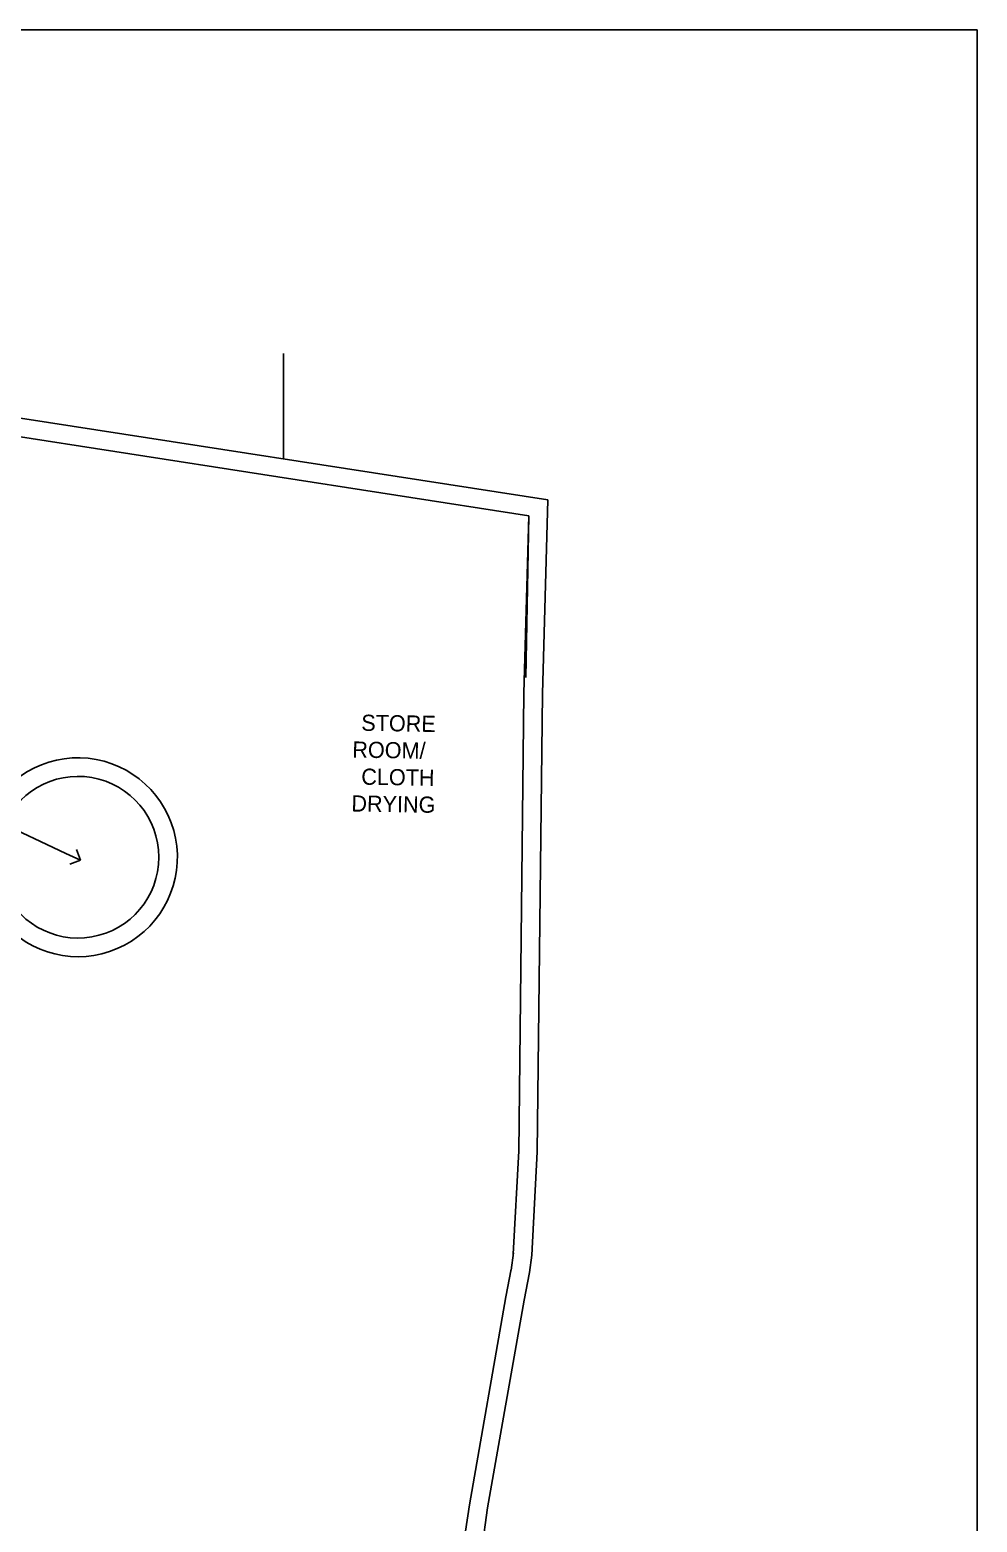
# Model space of a CAD drawing. Header units: inches. Extents: x -706 to 45253, y -3984 to 13819.
# Drawn here: x 30649 to 31822, y 7490 to 9336 of the extents above; entities that cross this region are included whole.
import ezdxf

# ---------------------------------------------------------------- set-up
doc = ezdxf.new("R2010")
doc.units = ezdxf.units.IN
doc.header["$PDMODE"] = 99
doc.header["$PDSIZE"] = 0.2
doc.layers.add('BC-Hatch', color=8, linetype='Continuous')
doc.layers.add('BC-WHITECOLOR', color=7, linetype='Continuous')
doc.styles.add('BC-1IN100-1', font='FreeSans.ttf', dxfattribs={"height": 20})
doc.styles.add('style2', font='FreeSans.ttf')
doc.dimstyles.new('BC-1IN100-1', dxfattribs={"dimtxt": 20, "dimasz": 20, "dimexe": 0.18, "dimexo": 0.0625, "dimgap": 1, "dimtad": 0, "dimtoh": 1, "dimdec": 1, "dimzin": 12, "dimdsep": 46, "dimtxsty": 'BC-1IN100-1', "dimblk": 'OPEN90', "dimcen": 0.09, "dimse1": 1, "dimse2": 1, "dimclrd": 256, "dimclre": 256, "dimclrt": 7, "dimadec": 0, "dimazin": 0, "dimtfac": 1, "dimtdec": 1, "dimtofl": 0, "dimtmove": 1, "dimatfit": 3, "dimldrblk": 'OPEN90', "dimfxl": 0, "dimtolj": 1, "dimtzin": 0, "dimlwd": -1, "dimarcsym": 0})

# ---------------------------------------------------------------- blocks, each defined once
blk = doc.blocks.new('_Open90')
at = {"color": 0, "linetype": 'ByBlock', "lineweight": -2}
for p, q in [((0, 0), (-1, 0)), ((-0.5, 0.5), (0, 0)), ((0, 0), (-0.5, -0.5))]:
    blk.add_line(p, q, dxfattribs=at)
blk = doc.blocks.new('*D673')
at = {"layer": 'BC-Hatch'}
for p, q in [((29027.2, 9099.2), (29823.7, 8725.3)), ((30693.7, 8316.9), (29897.3, 8690.7))]:
    blk.add_line(p, q, dxfattribs=at)
at = {"layer": 'Defpoints', "color": 0}
for p in [(29009.1, 9107.7), (30711.8, 8308.4), (30711.8, 8308.4)]:
    blk.add_point(p, dxfattribs=at)
at = {"layer": 'BC-Hatch', "xscale": 20, "yscale": 20, "zscale": 20}
for p, rotation in [((29009.1, 9107.7), 154.8513733801358), ((30711.8, 8308.4), 334.8513733801358)]:
    blk.add_blockref('_Open90', p, dxfattribs=dict(at, rotation=rotation))
at = {"layer": 'BC-Hatch', "color": 7, "insert": (29860.5, 8708), "char_height": 20, "attachment_point": 5, "rotation": 334.8514, "style": 'BC-1IN100-1'}
blk.add_mtext('\\A1;1880.9', dxfattribs=at)

msp = doc.modelspace()

# ---------------------------------------------------------------- linework, layer by layer
at = {"layer": 'BC-Hatch'}
for p, q in [((29031.17, 9081, 9945.5), (31266.68, 8734.65, 9945.5)), ((30963.03, 8804.97), (30963.03, 8935.28)), ((31266.68, 8734.65), (31260.59, 8515.1)), ((31266.68, 8734.65, 9945.5), (31263.26, 8534.68, 9945.5)), ((31260.58, 8514.72), (31254.26, 7947.9)), ((31254.29, 7948.87), (31247.43, 7821)), ((31247.6, 7822.83), (31244.75, 7801.52)), ((31244.95, 7802.8), (31238.38, 7768.57)), ((31238.32, 7768.22), (31193.15, 7511.29)), ((31193.15, 7511.29), (31185.66, 7459.64))]:
    msp.add_line(p, q, dxfattribs=at)
at = {"layer": 'BC-WHITECOLOR'}
for p, q in [((29009.14, 9107.68, 9945.5), (31290.23, 8754.28, 9945.5)), ((31283.58, 8514.46), (31290.23, 8754.28)), ((31290.23, 8754.28), (31283.58, 8514.46)), ((31283.58, 8514.46), (31277.25, 7947.64)), ((31277.25, 7947.64), (31270.4, 7819.77)), ((31270.4, 7819.77), (31267.54, 7798.46)), ((31270.4, 7819.77), (31267.54, 7798.46)), ((31267.54, 7798.46), (31260.97, 7764.24)), ((31260.97, 7764.24), (31215.8, 7507.31)), ((31215.8, 7507.31), (31208.42, 7456.34)), ((31215.8, 7507.31), (31208.42, 7456.34))]:
    msp.add_line(p, q, dxfattribs=at)
for radius, start, end in [(123, 220.0012, 152.65485), (100, 199.57254, 160.42746)]:
    msp.add_arc((30708.84, 8312.2), radius, start, end, dxfattribs=at)
at = {"layer": 'Defpoints'}
msp.add_lwpolyline([(28387.63, 9335.67), (28387.63, 3535.98), (31821.66, 3535.98), (31821.66, 9335.67)], close=True, dxfattribs=at)

# ---------------------------------------------------------------- texts
at = {"layer": 'BC-WHITECOLOR', "insert": (31049.1, 8488.83), "char_height": 20, "width": 113.9495, "attachment_point": 1, "rotation": 359.02008, "style": 'style2'}
msp.add_mtext('{\\fFreeSans|b0|i0|c0|p18;\\W1.42092; }{\\fFreeSans|b0|i0|c0|p18;STORE }{\\fFreeSans|b0|i0|c0|p18;\\W1.42092; }{\\fFreeSans|b0|i0|c0|p18;ROOM/}\\P{\\fFreeSans|b0|i0|c0|p18;\\W1.56892; }{\\fFreeSans|b0|i0|c0|p18;CLOTH }{\\fFreeSans|b0|i0|c0|p18;\\W1.56892; }{\\fFreeSans|b0|i0|c0|p18;DRYING}', dxfattribs=at)

# ---------------------------------------------------------------- dimensions: what is measured, and where the dimension line sits
at = {"layer": 'BC-Hatch'}
dim = msp.add_aligned_dim(p1=(29009.14, 9107.68, 9945.5), p2=(30711.77, 8308.35), distance=0, dimstyle='BC-1IN100-1', dxfattribs=at)
dim.commit()
dim.dimension.update_dxf_attribs({"geometry": '*D673', "text_midpoint": (29860.45, 8708.02)})

doc.saveas('drawing.dxf')
